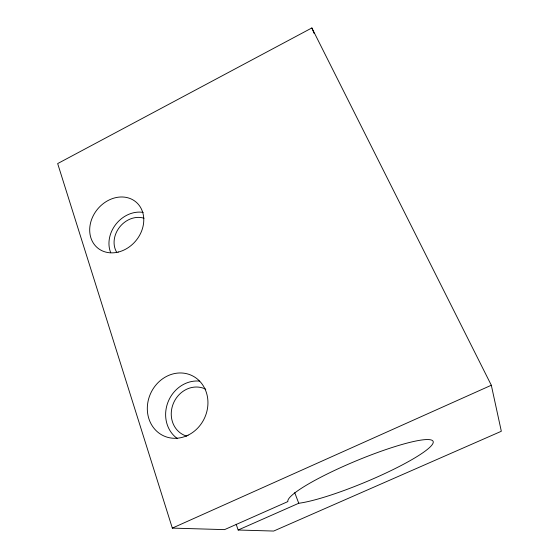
<?xml version="1.0" encoding="UTF-8"?>
<svg xmlns="http://www.w3.org/2000/svg" width="559" height="559" viewBox="0 0 559 559"><rect width="100%" height="100%" fill="white"/><g stroke="black" fill="none" stroke-linecap="round" stroke-linejoin="round"><path stroke-width="0.84" d="M238.162 530.016L273.679 531.05L501.332 431.269L491.319 385.242L311.866 27.95L57.668 163.584L172.326 528.108L224.557 529.625L287.885 501.577A78.602 11.585 -22.6 0 1 382.796 450.638A78.602 11.585 -22.6 0 1 417.811 456.074A78.602 11.585 -22.6 0 1 298.751 503.261L238.162 530.016L236.164 524.244M172.326 528.108L491.319 385.242M311.866 27.95L314.207 33.568M294.719 492.661L298.751 503.261M116.887 252.584A22.87 19.237 -50.2 0 1 119.654 227.059A22.87 19.237 -50.2 0 1 144.033 218.248M186.755 436.16A25.414 22.828 -65.8 0 1 173.29 403.619A25.414 22.828 -65.8 0 1 205.775 389.225M110.717 252.717A28.593 24.044 -50.2 0 1 116.139 223.949A28.593 24.044 -50.2 0 1 143.216 212.413M177.503 438.654A31.653 28.439 -65.8 0 1 167.91 402.347A31.653 28.439 -65.8 0 1 199.472 381.105M118.466 252.018A29.927 24.834 -50.1 0 0 139.24 205.46A29.927 24.834 -50.1 0 0 92.487 217.297A29.927 24.834 -50.1 0 0 118.466 252.018M188.11 435.161A33.295 29.627 -65 0 0 197.034 378.764A33.295 29.627 -65 0 0 147.751 402.983A33.295 29.627 -65 0 0 188.11 435.161"/></g></svg>
